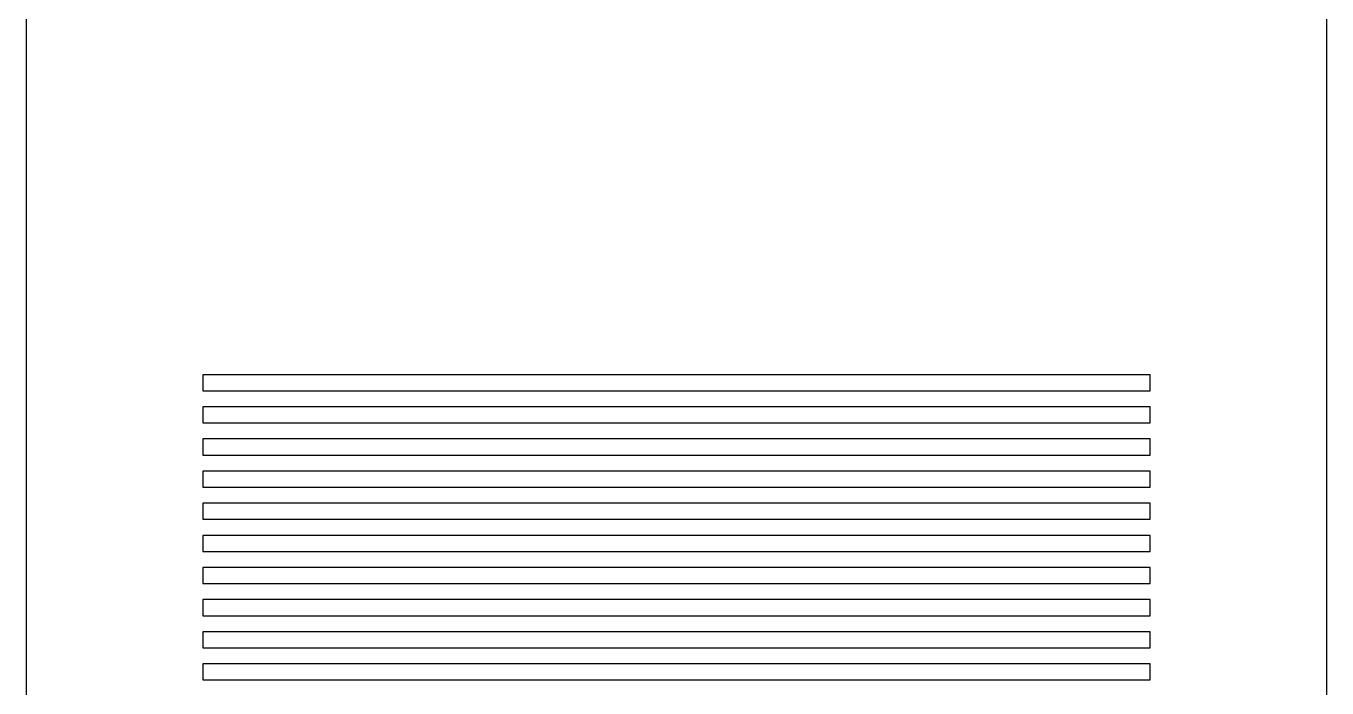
# Model space of a CAD drawing. Header units: millimetres. Extents: x 0 to 405, y -815 to 0.
# Drawn here: x 0 to 405, y -613.3 to -407.3 of the extents above; entities that cross this region are included whole.
import ezdxf

# ---------------------------------------------------------------- set-up
doc = ezdxf.new("R2010")
doc.units = ezdxf.units.MM

msp = doc.modelspace()

# ---------------------------------------------------------------- linework, layer by layer
at = {"color": 7, "linetype": 'Continuous', "lineweight": 25}
for p, q in [((0, 0), (0, -800)), ((405, -800), (405, 0)), ((55, -515.79), (55, -520.79)), ((350, -515.79), (55, -515.79)), ((350, -520.79), (350, -515.79)), ((55, -520.79), (350, -520.79)), ((55, -525.79), (55, -530.79)), ((350, -525.79), (55, -525.79)), ((350, -530.79), (350, -525.79)), ((55, -530.79), (350, -530.79)), ((55, -535.79), (55, -540.79)), ((350, -535.79), (55, -535.79)), ((350, -540.79), (350, -535.79)), ((55, -540.79), (350, -540.79)), ((55, -545.79), (55, -550.79)), ((350, -545.79), (55, -545.79)), ((350, -550.79), (350, -545.79)), ((55, -550.79), (350, -550.79)), ((55, -555.79), (55, -560.79)), ((350, -555.79), (55, -555.79)), ((350, -560.79), (350, -555.79)), ((55, -560.79), (350, -560.79)), ((55, -565.79), (55, -570.79)), ((350, -565.79), (55, -565.79)), ((350, -570.79), (350, -565.79)), ((55, -570.79), (350, -570.79)), ((55, -575.79), (55, -580.79)), ((350, -575.79), (55, -575.79)), ((350, -580.79), (350, -575.79)), ((55, -580.79), (350, -580.79)), ((55, -585.79), (55, -590.79)), ((350, -585.79), (55, -585.79)), ((350, -590.79), (350, -585.79)), ((55, -590.79), (350, -590.79)), ((55, -595.79), (55, -600.79)), ((350, -595.79), (55, -595.79)), ((350, -600.79), (350, -595.79)), ((55, -600.79), (350, -600.79)), ((55, -605.79), (55, -610.79)), ((350, -605.79), (55, -605.79)), ((350, -610.79), (350, -605.79)), ((55, -610.79), (350, -610.79))]:
    msp.add_line(p, q, dxfattribs=at)

doc.saveas('drawing.dxf')
